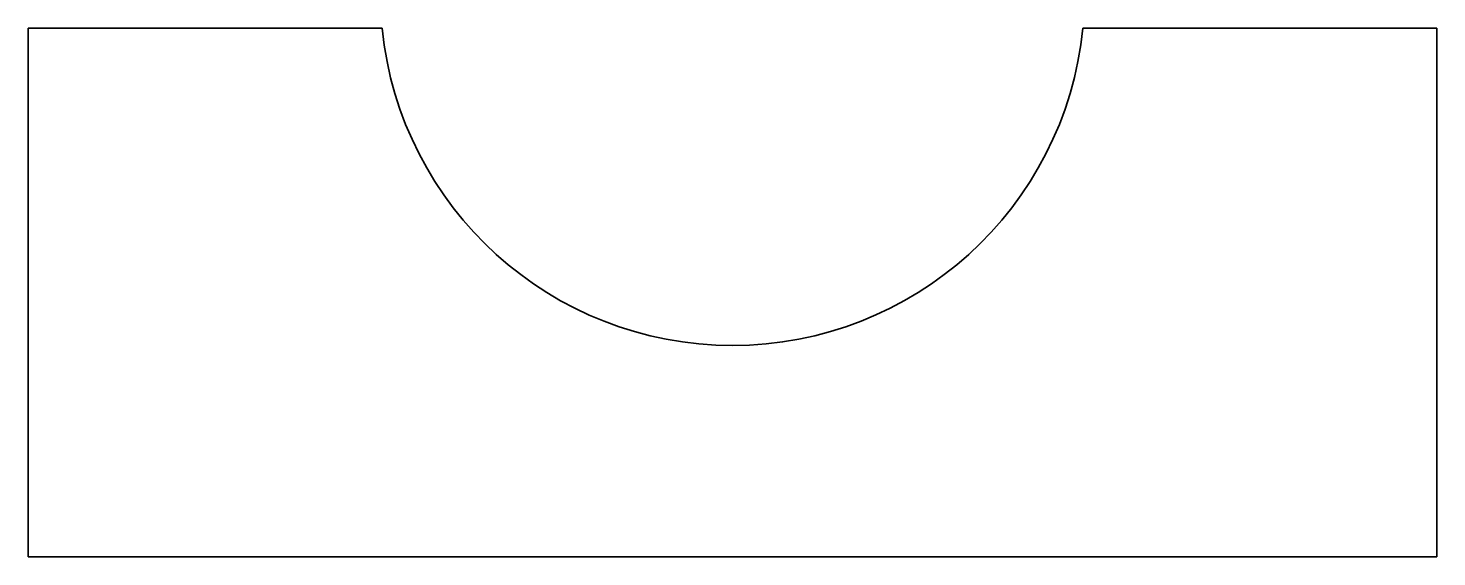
# Model space of a CAD drawing. Header units: millimetres. Extents: x 0 to 40, y 0 to 15.
import ezdxf

# ---------------------------------------------------------------- set-up
doc = ezdxf.new("R2010")
doc.units = ezdxf.units.MM
doc.layers.add('SIMUMAK Visible (ISO)', color=7, linetype='Continuous', lineweight=35)

# ---------------------------------------------------------------- blocks, each defined once
blk = doc.blocks.new('2DOF-150-17-LEVI-02_Parte superior de la leva_VIEW10')
at = {"layer": 'SIMUMAK Visible (ISO)'}
for p, q in [((-9.95, 7.498), (-20, 7.498)), ((-20, 7.498), (-20, -7.5)), ((20, 7.5), (9.95, 7.5)), ((20, -7.5), (20, 7.5)), ((-20, -7.5), (20, -7.5))]:
    blk.add_line(p, q, dxfattribs=at)
at = {"layer": 'SIMUMAK Visible (ISO)', "extrusion": (0, 0, -1)}
blk.add_arc((0, 8.498), 10, 185.728, 354.2608, dxfattribs=at)

msp = doc.modelspace()

# ---------------------------------------------------------------- block references
msp.add_blockref('2DOF-150-17-LEVI-02_Parte superior de la leva_VIEW10', (20, 7.5))

doc.saveas('drawing.dxf')
